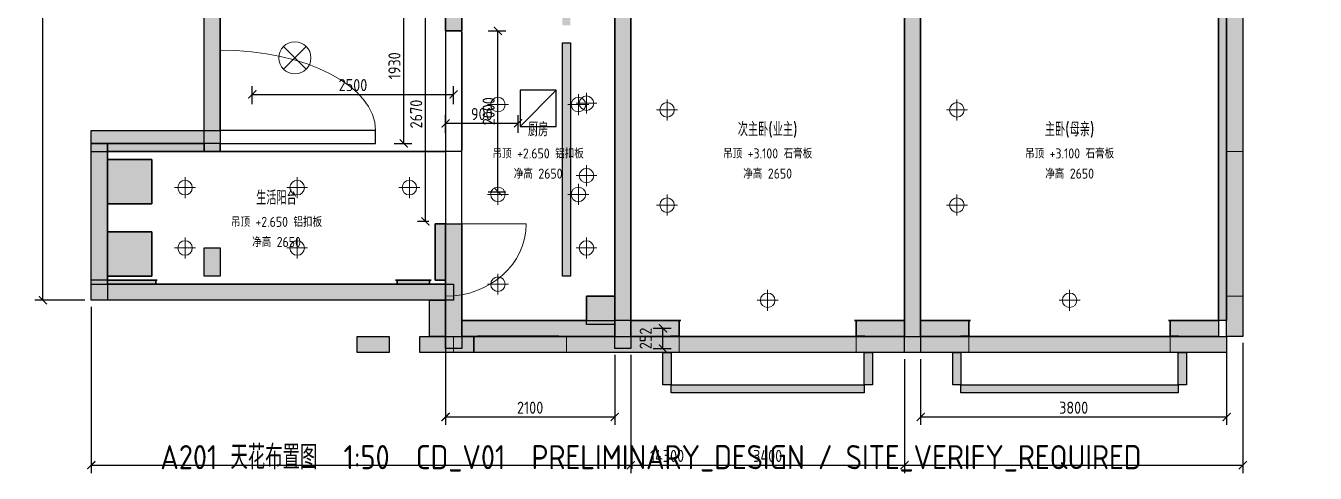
# Model space of a CAD drawing. Header units: millimetres. Extents: x 487 to 26400, y -9950 to 14953.
# Drawn here: x 487 to 16500, y -1700 to 3863 of the extents above; entities that cross this region are included whole.
import ezdxf
from ezdxf.enums import TextEntityAlignment as Align

# ---------------------------------------------------------------- set-up
doc = ezdxf.new("R2010")
doc.units = ezdxf.units.MM
for name, color, linetype, lineweight in [('A-CEIL-ACCESS', 5, 'Continuous', 25), ('A-CEIL-ZONE', 7, 'Continuous', 25), ('A-CONFLICT', 8, 'Continuous', 25), ('A-DESIGN', 8, 'Continuous', 25), ('A-DIMS', 3, 'Continuous', 13), ('A-DOOR', 8, 'Continuous', 18), ('A-FLOR-LEVL', 7, 'Continuous', 18), ('A-LITE-BASE', 2, 'Continuous', 18), ('A-LITE-TASK', 30, 'Continuous', 18), ('A-NOTE', 7, 'Continuous', 18), ('A-REVIEW', 8, 'Continuous', 25), ('A-WALL', 8, 'Continuous', 25), ('A-WALL-FILL', 253, 'Continuous', 25), ('A-WINDOW', 8, 'Continuous', 18)]:
    doc.layers.add(name, color=color, linetype=linetype, lineweight=lineweight)
doc.styles.get("Standard").update_dxf_attribs({"font": 'gbenor.shx', "bigfont": 'gbcbig.shx'})
doc.dimstyles.new('CD50', dxfattribs={"dimtxt": 150, "dimasz": 100, "dimexe": 100, "dimexo": 80, "dimgap": 40, "dimtad": 1, "dimdec": 0, "dimtxsty": 'Standard', "dimblk": 'ARCHTICK', "dimcen": 2.5, "dimclrd": 3, "dimclre": 3, "dimclrt": 3, "dimazin": 3, "dimtfac": 1, "dimtmove": 0, "dimatfit": 3})

# ---------------------------------------------------------------- blocks, each defined once
blk = doc.blocks.new('SYM-DOOR-LEAF')
at = {"layer": 'A-DOOR'}
blk.add_line((0, 0), (0, 1000), dxfattribs=at)
blk.add_arc((0, 0), 1000, 0, 90, dxfattribs=at)
blk.add_attdef('SRC_ID', (0, -200), '', height=150)
blk = doc.blocks.new('_ARCHTICK')
at = {"color": 0, "linetype": 'BYBLOCK', "const_width": 0.15}
blk.add_lwpolyline([(-0.5, -0.5), (0.5, 0.5)], dxfattribs=at)

msp = doc.modelspace()

# ---------------------------------------------------------------- hatches: boundary and pattern name
at = {"layer": 'A-WALL-FILL'}
h = msp.add_hatch(color=256, dxfattribs=at)
h.dxf.hatch_style = 1
h.paths.add_polyline_path([(15400, 0), (15400, 200.2), (15299.9, 200.2), (15299.9, 1721.7), (15299.9, 4450), (12901, 4450), (12900, 4450), (12900, 4630), (12900, 4650), (12900, 4749), (12900, 4750), (13100, 4750), (13100, 4749), (13100, 4700.2), (14042.8, 4700.2), (15299.9, 4700.2), (15299.9, 4650), (15499.9, 4650), (15499.9, 4700.2), (15747.6, 4700.2), (16199.9, 4700.2), (16199.9, 5172.5), (16199.9, 6300), (13350, 6300), (13350, 6500), (13350, 6600.2), (14428.5, 6600.2), (16199.9, 6600.2), (16199.9, 8121.7), (16199.9, 10700), (15600, 10700), (15600, 10900), (16300, 10900), (16500, 10900), (16500, 10801), (16500, 10700), (16500, 7799), (16500, 6401), (16500, 4650), (16500, 4499), (16500, 4450), (16500, 4400), (16300, 4400), (16300, 4450), (15600, 4450), (15600, 2301), (15600, 499), (15600, 0)])
h.paths.add_polyline_path([(16199.9, 6600.2), (16199.9, 6514.5), (16199.9, 6500), (16300, 6500), (16300, 6600.2)])
h = msp.add_hatch(color=256, dxfattribs=at)
h.dxf.hatch_style = 1
h.paths.add_polyline_path([(5499.9, 450), (2801, 450), (1500, 450), (1399, 450), (1300, 450), (1300, 650), (1300, 700.2), (1299.9, 700.2), (1299.9, 704.8), (1299.9, 705), (1299.9, 2300.2), (1300, 2300.2), (1300, 2400), (1300, 2560), (2700, 2560), (2700, 5399), (2700, 5400), (2900, 5400), (2900, 5399), (2900, 2810), (2900, 2560), (2900, 2400), (2900, 2300), (2700, 2300), (2700, 2400), (2699.9, 2400), (2699.9, 2300.2), (2124.9, 2300.2), (1500, 2300.2), (1500, 2200), (2050, 2200), (2050, 1650), (1500, 1650), (1500, 1300), (2050, 1300), (2050, 750), (1500, 750), (1500, 700.1), (1500.1, 700.1), (1772.8, 700.1), (2100.1, 700.1), (2100.1, 650), (2801, 650), (5099.9, 650), (5099.9, 700.1), (5281.8, 700.1), (5500.1, 700.1), (5500.1, 650), (5700, 650), (5700, 700.2), (5572.4, 700.2), (5572.4, 1130.3), (5572.4, 1400), (5700, 1400), (5900, 1400), (5900, 1399), (5900, 200.2), (6680.3, 200.2), (7449.9, 200.2), (7449.9, 293.9), (7449.9, 500.2), (7593.6, 500.2), (7799.9, 500.2), (7799.9, 1721.7), (7799.9, 4450), (7250, 4450), (7250, 3870), (7150, 3870), (7150, 4450), (5900, 4450), (5900, 3800), (5700, 3800), (5700, 4450), (5700, 4499.9), (5699.9, 4499.9), (5650, 4499.9), (5649.9, 4499.9), (5649.9, 4529.9), (5649.9, 4715.1), (5650, 4715.1), (5650, 5950), (5750, 5950), (5750, 4715.1), (5900.1, 4715.1), (5900.1, 4700.1), (5900.1, 4700), (7150, 4700), (7150, 7800), (7400, 7800), (7400, 4700), (7800, 4700), (7800, 5000), (7900, 5000), (7900, 4700), (8236, 4700), (8236, 4624.4), (8249.2, 4597.7), (8250, 4596.1), (8250, 4519.2), (8236, 4518.6), (8236, 4450), (8000, 4450), (8000, 200.2), (8212.2, 200.2), (8599.9, 200.2), (8599.9, 71), (8599.9, 25.8), (8599.9, 5), (8508.4, 5), (8495, 5), (8495, 4.4), (8495, 0.2), (8442.3, 0.2), (8387.6, 0.2), (8000, 0.2), (8000, 0), (8599, 0), (10801, 0), (11400, 0), (11400, 4450), (9001, 4450), (9000, 4450), (9000, 4500), (9000, 4650), (9000, 4900), (8950, 4900), (8950, 6300), (9049.9, 6300), (9049.9, 6450.2), (9050, 6450.2), (9050, 6500), (9059, 6500), (9059, 6507.2), (9123.3, 6507.2), (9199.9, 6507.2), (9199.9, 6514.5), (9199.9, 6600.2), (10142.8, 6600.2), (11399.9, 6600.2), (11399.9, 6535.9), (11399.9, 6500), (11400, 6500), (11599.9, 6500), (11599.9, 6600.2), (11749.9, 6600.2), (11949.9, 6600.2), (11949.9, 6600.1), (12650, 6600.1), (12650, 6399.9), (12100, 6399.9), (12100, 6300), (11600, 6300), (11600, 4900), (11600, 4200), (11600, 200.2), (11812.2, 200.2), (12199.9, 200.2), (12199.9, 71), (12199.9, 25.8), (12199.9, 5), (12108.4, 5), (12095, 5), (12095, 4.4), (12095, 0.2), (12042.3, 0.2), (11987.6, 0.2), (11600, 0.2), (11600, 0), (12199, 0), (14701, 0), (15400, 0), (15400, -200), (14899.9, -200), (14899.9, -212.1), (14899.9, -599.8), (14864.5, -599.8), (14799.9, -599.8), (14799.9, -247), (14799.9, -205), (14800.6, -205), (14805, -205), (14805, -200), (14701, -200), (12199, -200), (12095, -200), (12095, -205), (12095.6, -205), (12099.9, -205), (12099.9, -440.5), (12099.9, -599.8), (12064.5, -599.8), (11999.9, -599.8), (11999.9, -387.5), (11999.9, -200), (11600, -200), (11400, -200), (10999.9, -200), (10999.9, -212.1), (10999.9, -599.8), (10964.5, -599.8), (10899.9, -599.8), (10899.9, -247), (10899.9, -205), (10900.6, -205), (10905, -205), (10905, -200), (10801, -200), (8599, -200), (8495, -200), (8495, -205), (8495.6, -205), (8499.9, -205), (8499.9, -440.5), (8499.9, -599.8), (8464.5, -599.8), (8399.9, -599.8), (8399.9, -387.5), (8399.9, -200), (7201, -200), (6050, -200), (5380, -200), (5380, 0), (5700, 0), (5700, 0.2), (5499.9, 0.2)])
h.paths.add_polyline_path([(9209, 4810.2), (9209, 4793), (9209, 4750.2), (9209, 4693), (9209, 4650), (9988.1, 4650), (9988.1, 4693), (10326.6, 4693), (10777.9, 4693), (10777.9, 4735.9), (10777.9, 4793), (10439.4, 4793), (9988.1, 4793), (9988.1, 4805.9), (9988.1, 4823.1), (10326.6, 4823.1), (10777.9, 4823.1), (10791.6, 4823.1), (10809.9, 4823.1), (11062.8, 4823.1), (11300, 4823.1), (11300, 6300), (11241, 6300), (10499, 6300), (9209, 6300), (9209, 5785.4), (9209, 4823.1)])
h.paths.add_polyline_path([(9059, 4650), (9059, 5230.2), (9050, 5230.2), (9050, 4650)])
h.paths.add_polyline_path([(7800, 200.2), (7799.9, 200.2), (7799.9, 150.2), (7799.9, 118.1), (7799.9, 0.2), (7312, 0.2), (7105, 0.2), (7105, 1.9), (7105, 5), (6457.6, 5), (6095, 5), (6095, 3.3), (6095, 0.2), (5993.4, 0.2), (5900, 0.2), (5900, 0), (6050, 0), (7201, 0), (7800, 0)])
h = msp.add_hatch(color=256, dxfattribs=at)
h.dxf.hatch_style = 1
h.paths.add_polyline_path([(7150, 3650), (7250, 3650), (7250, 750), (7150, 750)])
h = msp.add_hatch(color=256, dxfattribs=at)
h.dxf.hatch_style = 1
h.paths.add_polyline_path([(2900, 1100), (2900, 750), (2700, 750), (2700, 1100)])
h = msp.add_hatch(color=256, dxfattribs=at)
h.dxf.hatch_style = 1
h.paths.add_polyline_path([(10957.6, 0.2), (10905, 0.2), (10905, 0.8), (10905, 5), (10891.5, 5), (10799.9, 5), (10799.9, 25.8), (10799.9, 71), (10799.9, 200.2), (11012.2, 200.2), (11399.9, 200.2), (11399.9, 129.4), (11399.9, 0.2), (11012.2, 0.2)])
h = msp.add_hatch(color=256, dxfattribs=at)
h.dxf.hatch_style = 1
h.paths.add_polyline_path([(15299.9, 200.2), (15299.9, 129.4), (15299.9, 0.2), (14912.2, 0.2), (14857.6, 0.2), (14805, 0.2), (14805, 0.8), (14805, 5), (14791.5, 5), (14699.9, 5), (14699.9, 25.8), (14699.9, 71), (14699.9, 200.2), (14912.2, 200.2)])
h = msp.add_hatch(color=256, dxfattribs=at)
h.dxf.hatch_style = 1
h.paths.add_polyline_path([(5000, 0), (5000, -200), (4600, -200), (4600, 0)])
h = msp.add_hatch(color=256, dxfattribs=at)
h.dxf.hatch_style = 1
h.paths.add_polyline_path([(8499.9, -599.8), (9349.1, -599.8), (10899.9, -599.8), (10899.9, -635.2), (10899.9, -699.8), (10050.7, -699.8), (8499.9, -699.8), (8499.9, -664.4)])
h = msp.add_hatch(color=256, dxfattribs=at)
h.dxf.hatch_style = 1
h.paths.add_polyline_path([(12099.9, -599.8), (13055.3, -599.8), (14799.9, -599.8), (14799.9, -635.2), (14799.9, -699.8), (13844.5, -699.8), (12099.9, -699.8), (12099.9, -664.4)])

# ---------------------------------------------------------------- linework, layer by layer
at = {"layer": 'A-CEIL-ACCESS'}
msp.add_line((6625, 2610), (7075, 3060), dxfattribs=at)
msp.add_lwpolyline([(6625, 2610), (7075, 2610), (7075, 3060), (6625, 3060)], close=True, dxfattribs=at)
at = {"layer": 'A-CEIL-ZONE'}
for points in [[(5700, 4479.9), (5700, 3800.3), (5700, 3800.3), (5700, 3800), (5700.3, 3800), (5700.3, 3800), (5880, 3800), (5881.9, 3799.9), (5883.9, 3799.6), (5885.8, 3799.1), (5887.6, 3798.5), (5889.4, 3797.6), (5891.1, 3796.6), (5892.7, 3795.5), (5894.1, 3794.1), (5895.4, 3792.7), (5896.6, 3791.1), (5897.6, 3789.4), (5898.5, 3787.7), (5899.1, 3785.8), (5899.6, 3783.9), (5899.9, 3782), (5900, 3780), (5900, 2320), (5899.9, 2318), (5899.6, 2316.1), (5899.1, 2314.2), (5898.5, 2312.3), (5897.6, 2310.6), (5896.6, 2308.9), (5895.5, 2307.3), (5894.1, 2305.9), (5892.7, 2304.5), (5891.1, 2303.4), (5889.4, 2302.4), (5887.7, 2301.5), (5885.8, 2300.9), (5883.9, 2300.4), (5882, 2300.1), (5880, 2300), (2920, 2300), (2918, 2300.1), (2916.1, 2300.4), (2914.2, 2300.9), (2912.3, 2301.5), (2910.6, 2302.4), (2908.9, 2303.4), (2907.3, 2304.5), (2905.9, 2305.9), (2904.5, 2307.3), (2903.4, 2308.9), (2902.4, 2310.6), (2901.5, 2312.3), (2900.9, 2314.2), (2900.4, 2316.1), (2900.1, 2318), (2900, 2320), (2900, 2380), (2900.1, 2382), (2900.4, 2383.9), (2900.9, 2385.8), (2901.5, 2387.7), (2902.4, 2389.4), (2903.4, 2391.1), (2904.5, 2392.7), (2905.9, 2394.1), (2907.3, 2395.5), (2908.9, 2396.6), (2910.6, 2397.6), (2912.3, 2398.5), (2914.2, 2399.1), (2916.1, 2399.6), (2918, 2399.9), (2920, 2400), (4829.7, 2400), (4829.7, 2400), (4830, 2400), (4830, 2400.3), (4830, 2400.3), (4830, 2559.7), (4830, 2559.7), (4830, 2560), (4829.7, 2560), (4829.7, 2560), (2920, 2560), (2918, 2560.1), (2916.1, 2560.4), (2914.2, 2560.9), (2912.3, 2561.5), (2910.6, 2562.4), (2908.9, 2563.4), (2907.3, 2564.5), (2905.9, 2565.9), (2904.5, 2567.3), (2903.4, 2568.9), (2902.4, 2570.6), (2901.5, 2572.3), (2900.9, 2574.2), (2900.4, 2576.1), (2900.1, 2578), (2900, 2580), (2900, 12980.2)], [(7799.9, 4449), (7799.9, 501.2), (7799.9, 501.1), (7799.9, 501), (7799.9, 500.9), (7799.8, 500.8), (7799.8, 500.7), (7799.7, 500.6), (7799.7, 500.6), (7799.6, 500.5), (7799.5, 500.4), (7799.5, 500.4), (7799.4, 500.3), (7799.3, 500.3), (7799.2, 500.2), (7799.1, 500.2), (7799, 500.2), (7798.9, 500.2), (7449.9, 500.2), (7449.9, 500.2), (7449.9, 500.2), (7449.9, 201.2), (7449.9, 201.1), (7449.9, 201), (7449.9, 200.9), (7449.8, 200.8), (7449.8, 200.7), (7449.7, 200.6), (7449.7, 200.6), (7449.6, 200.5), (7449.5, 200.4), (7449.5, 200.4), (7449.4, 200.3), (7449.3, 200.3), (7449.2, 200.2), (7449.1, 200.2), (7449, 200.2), (7448.9, 200.2), (5901, 200.2), (5900.9, 200.2), (5900.8, 200.2), (5900.7, 200.2), (5900.6, 200.3), (5900.5, 200.3), (5900.4, 200.4), (5900.4, 200.4), (5900.3, 200.5), (5900.2, 200.6), (5900.2, 200.6), (5900.1, 200.7), (5900.1, 200.8), (5900, 200.9), (5900, 201), (5900, 201.1), (5900, 201.2), (5900, 2300), (5900, 3800), (5900, 4449)], [(11400, 4449), (11400, 201.2), (11400, 201.1), (11400, 201), (11400, 200.9), (11399.9, 200.8), (11399.9, 200.7), (11399.8, 200.6), (11399.8, 200.6), (11399.7, 200.5), (11399.6, 200.4), (11399.6, 200.4), (11399.5, 200.3), (11399.4, 200.3), (11399.3, 200.2), (11399.2, 200.2), (11399.1, 200.2), (11399, 200.2), (10799.9, 200.2), (10799.9, 200.2), (10799.9, 200.2), (10799.9, 200), (10779.9, 200), (10781.9, 199.9), (10783.8, 199.6), (10785.7, 199.1), (10787.6, 198.5), (10789.3, 197.6), (10791, 196.6), (10792.6, 195.5), (10794, 194.1), (10795.4, 192.7), (10796.5, 191.1), (10797.5, 189.4), (10798.4, 187.7), (10799, 185.8), (10799.5, 183.9), (10799.8, 182), (10799.9, 180), (10799.9, 20), (10799.8, 18), (10799.5, 16.1), (10799, 14.2), (10798.4, 12.3), (10797.5, 10.6), (10796.5, 8.9), (10795.4, 7.3), (10794, 5.9), (10792.6, 4.5), (10791, 3.4), (10789.3, 2.4), (10787.6, 1.5), (10785.7, 0.9), (10783.8, 0.4), (10781.9, 0.1), (10779.9, 0), (8619.9, 0), (8617.9, 0.1), (8616, 0.4), (8614.1, 0.9), (8612.2, 1.5), (8610.5, 2.4), (8608.8, 3.4), (8607.2, 4.5), (8605.8, 5.9), (8604.4, 7.3), (8603.3, 8.9), (8602.3, 10.6), (8601.4, 12.3), (8600.8, 14.2), (8600.3, 16.1), (8600, 18), (8599.9, 20), (8599.9, 180), (8600, 182), (8600.3, 183.9), (8600.8, 185.8), (8601.4, 187.7), (8602.3, 189.4), (8603.3, 191.1), (8604.4, 192.7), (8605.8, 194.1), (8607.2, 195.5), (8608.8, 196.6), (8610.5, 197.6), (8612.2, 198.5), (8614.1, 199.1), (8616, 199.6), (8617.9, 199.9), (8619.9, 200), (8599.9, 200), (8599.9, 200.2), (8599.9, 200.2), (8599.9, 200.2), (8001, 200.2), (8000.9, 200.2), (8000.8, 200.2), (8000.7, 200.2), (8000.6, 200.3), (8000.5, 200.3), (8000.4, 200.4), (8000.4, 200.4), (8000.3, 200.5), (8000.2, 200.6), (8000.2, 200.6), (8000.1, 200.7), (8000.1, 200.8), (8000, 200.9), (8000, 201), (8000, 201.1), (8000, 201.2), (8000, 4449)], [(15299.9, 4449), (15299.9, 201.2), (15299.9, 201.1), (15299.9, 201), (15299.9, 200.9), (15299.8, 200.8), (15299.8, 200.7), (15299.7, 200.6), (15299.7, 200.6), (15299.6, 200.5), (15299.5, 200.4), (15299.5, 200.4), (15299.4, 200.3), (15299.3, 200.3), (15299.2, 200.2), (15299.1, 200.2), (15299, 200.2), (15298.9, 200.2), (14699.9, 200.2), (14699.9, 200.2), (14699.9, 200.2), (14699.9, 200), (14679.9, 200), (14681.9, 199.9), (14683.8, 199.6), (14685.7, 199.1), (14687.6, 198.5), (14689.3, 197.6), (14691, 196.6), (14692.6, 195.5), (14694, 194.1), (14695.4, 192.7), (14696.5, 191.1), (14697.5, 189.4), (14698.4, 187.7), (14699, 185.8), (14699.5, 183.9), (14699.8, 182), (14699.9, 180), (14699.9, 20), (14699.8, 18), (14699.5, 16.1), (14699, 14.2), (14698.4, 12.3), (14697.5, 10.6), (14696.5, 8.9), (14695.4, 7.3), (14694, 5.9), (14692.6, 4.5), (14691, 3.4), (14689.3, 2.4), (14687.6, 1.5), (14685.7, 0.9), (14683.8, 0.4), (14681.9, 0.1), (14679.9, 0), (12219.9, 0), (12217.9, 0.1), (12216, 0.4), (12214.1, 0.9), (12212.2, 1.5), (12210.5, 2.4), (12208.8, 3.4), (12207.2, 4.5), (12205.8, 5.9), (12204.4, 7.3), (12203.3, 8.9), (12202.3, 10.6), (12201.4, 12.3), (12200.8, 14.2), (12200.3, 16.1), (12200, 18), (12199.9, 20), (12199.9, 180), (12200, 182), (12200.3, 183.9), (12200.8, 185.8), (12201.4, 187.7), (12202.3, 189.4), (12203.3, 191.1), (12204.4, 192.7), (12205.8, 194.1), (12207.2, 195.5), (12208.8, 196.6), (12210.5, 197.6), (12212.2, 198.5), (12214.1, 199.1), (12216, 199.6), (12217.9, 199.9), (12219.9, 200), (12199.9, 200), (12199.9, 200.2), (12199.9, 200.2), (12199.9, 200.2), (11601, 200.2), (11600.9, 200.2), (11600.8, 200.2), (11600.7, 200.2), (11600.6, 200.3), (11600.5, 200.3), (11600.4, 200.4), (11600.4, 200.4), (11600.3, 200.5), (11600.2, 200.6), (11600.2, 200.6), (11600.1, 200.7), (11600.1, 200.8), (11600, 200.9), (11600, 201), (11600, 201.1), (11600, 201.2), (11600, 4449)]]:
    msp.add_lwpolyline(points, dxfattribs=at)
msp.add_lwpolyline([(2116.2, 650.4), (2114.3, 650.9), (2112.4, 651.5), (2110.7, 652.4), (2109, 653.4), (2107.4, 654.5), (2106, 655.9), (2104.6, 657.3), (2103.5, 658.9), (2102.5, 660.6), (2101.6, 662.3), (2101, 664.2), (2100.5, 666.1), (2100.2, 668), (2100.1, 670), (2100.1, 680), (2100.2, 682), (2100.5, 683.9), (2101, 685.8), (2101.6, 687.7), (2102.5, 689.4), (2103.5, 691.1), (2104.6, 692.7), (2106, 694.1), (2107.4, 695.5), (2109, 696.6), (2110.7, 697.6), (2112.4, 698.5), (2114.3, 699.1), (2116.2, 699.6), (2118.1, 699.9), (2120.1, 700), (2100.1, 700), (2100.1, 700.1), (2100.1, 700.1), (2100.1, 700.1), (1501, 700.1), (1500.9, 700.1), (1500.8, 700.1), (1500.7, 700.1), (1500.6, 700.2), (1500.5, 700.2), (1500.4, 700.3), (1500.4, 700.3), (1500.3, 700.4), (1500.2, 700.5), (1500.2, 700.5), (1500.1, 700.6), (1500.1, 700.7), (1500, 700.8), (1500, 700.9), (1500, 701), (1500, 701.1), (1500, 749), (1500, 749.1), (1500, 749.2), (1500, 749.3), (1500.1, 749.4), (1500.1, 749.5), (1500.2, 749.6), (1500.2, 749.6), (1500.3, 749.7), (1500.4, 749.8), (1500.4, 749.8), (1500.5, 749.9), (1500.6, 749.9), (1500.7, 750), (1500.8, 750), (1500.9, 750), (1501, 750), (2050, 750), (2050, 750), (2050, 750), (2050, 1300), (2050, 1300), (2050, 1300), (1501, 1300), (1500.9, 1300), (1500.8, 1300), (1500.7, 1300), (1500.6, 1300.1), (1500.5, 1300.1), (1500.4, 1300.2), (1500.4, 1300.2), (1500.3, 1300.3), (1500.2, 1300.4), (1500.2, 1300.4), (1500.1, 1300.5), (1500.1, 1300.6), (1500, 1300.7), (1500, 1300.8), (1500, 1300.9), (1500, 1301), (1500, 1649), (1500, 1649.1), (1500, 1649.2), (1500, 1649.3), (1500.1, 1649.4), (1500.1, 1649.5), (1500.2, 1649.6), (1500.2, 1649.6), (1500.3, 1649.7), (1500.4, 1649.8), (1500.4, 1649.8), (1500.5, 1649.9), (1500.6, 1649.9), (1500.7, 1650), (1500.8, 1650), (1500.9, 1650), (1501, 1650), (2050, 1650), (2050, 1650), (2050, 1650), (2050, 2200), (2050, 2200), (2050, 2200), (1501, 2200), (1500.9, 2200), (1500.8, 2200), (1500.7, 2200), (1500.6, 2200.1), (1500.5, 2200.1), (1500.4, 2200.2), (1500.4, 2200.2), (1500.3, 2200.3), (1500.2, 2200.4), (1500.2, 2200.4), (1500.1, 2200.5), (1500.1, 2200.6), (1500, 2200.7), (1500, 2200.8), (1500, 2200.9), (1500, 2201), (1500, 2299.2), (1500, 2299.3), (1500, 2299.4), (1500, 2299.5), (1500.1, 2299.6), (1500.1, 2299.7), (1500.2, 2299.8), (1500.2, 2299.8), (1500.3, 2299.9), (1500.4, 2300), (1500.4, 2300), (2700, 2300), (2900, 2300), (5700, 2300), (5700, 2300), (5700, 1401), (5700, 1400.9), (5700, 1400.8), (5700, 1400.7), (5699.9, 1400.6), (5699.9, 1400.5), (5699.8, 1400.4), (5699.8, 1400.4), (5699.7, 1400.3), (5699.6, 1400.2), (5699.6, 1400.2), (5699.5, 1400.1), (5699.4, 1400.1), (5699.3, 1400), (5699.2, 1400), (5699.1, 1400), (5699, 1400), (5572.4, 1400), (5572.4, 1400), (5572.4, 1400), (5572.4, 700.2), (5572.4, 700.2), (5572.4, 700.2), (5699, 700.2), (5699.1, 700.2), (5699.2, 700.2), (5699.3, 700.2), (5699.4, 700.1), (5699.5, 700.1), (5699.6, 700), (5699.6, 700), (5680, 700), (5682, 699.9), (5683.9, 699.6), (5685.8, 699.1), (5687.7, 698.5), (5689.4, 697.6), (5691.1, 696.6), (5692.7, 695.5), (5694.1, 694.1), (5695.5, 692.7), (5696.6, 691.1), (5697.6, 689.4), (5698.5, 687.7), (5699.1, 685.8), (5699.6, 683.9), (5699.9, 682), (5700, 680), (5700, 670), (5699.9, 668), (5699.6, 666.1), (5699.1, 664.2), (5698.5, 662.3), (5697.6, 660.6), (5696.6, 658.9), (5695.5, 657.3), (5694.1, 655.9), (5692.7, 654.5), (5691.1, 653.4), (5689.4, 652.4), (5687.7, 651.5), (5685.8, 650.9), (5683.9, 650.4), (5682, 650.1), (5680, 650), (5520.1, 650), (5518.1, 650.1), (5516.2, 650.4), (5514.3, 650.9), (5512.4, 651.5), (5510.7, 652.4), (5509, 653.4), (5507.4, 654.5), (5506, 655.9), (5504.6, 657.3), (5503.5, 658.9), (5502.5, 660.6), (5501.6, 662.3), (5501, 664.2), (5500.5, 666.1), (5500.2, 668), (5500.1, 670), (5500.1, 680), (5500.2, 682), (5500.5, 683.9), (5501, 685.8), (5501.6, 687.7), (5502.5, 689.4), (5503.5, 691.1), (5504.6, 692.7), (5506, 694.1), (5507.4, 695.5), (5509, 696.6), (5510.7, 697.6), (5512.4, 698.5), (5514.3, 699.1), (5516.2, 699.6), (5518.1, 699.9), (5520.1, 700), (5500.1, 700), (5500.1, 700.1), (5500.1, 700.1), (5500.1, 700.1), (5099.9, 700.1), (5099.9, 700.1), (5099.9, 700.1), (5099.9, 700), (5079.9, 700), (5081.9, 699.9), (5083.8, 699.6), (5085.7, 699.1), (5087.6, 698.5), (5089.3, 697.6), (5091, 696.6), (5092.6, 695.5), (5094, 694.1), (5095.4, 692.7), (5096.5, 691.1), (5097.5, 689.4), (5098.4, 687.7), (5099, 685.8), (5099.5, 683.9), (5099.8, 682), (5099.9, 680), (5099.9, 670), (5099.8, 668.1), (5099.5, 666.1), (5099, 664.2), (5098.4, 662.4), (5097.5, 660.6), (5096.5, 658.9), (5095.4, 657.4), (5094, 655.9), (5092.6, 654.6), (5091, 653.4), (5089.3, 652.4), (5087.6, 651.6), (5085.7, 650.9), (5083.8, 650.4), (5081.9, 650.1), (5079.9, 650), (2120.1, 650), (2118.1, 650.1)], close=True, dxfattribs=at)
at = {"layer": 'A-CONFLICT'}
for points in [[(7799.9, 200.2), (7799.9, 1721.7), (7799.9, 4500.2), (7870.7, 4500.2), (7999.9, 4500.2), (7999.9, 2978.7), (7999.9, 200.2), (7929.1, 200.2)], [(1499.9, 700.2), (1299.9, 700.2), (1299.9, 704.8), (1299.9, 705), (1299.9, 2300.2), (1499.9, 2300.2), (1499.9, 705)]]:
    msp.add_lwpolyline(points, close=True, dxfattribs=at)
at = {"layer": 'A-DESIGN'}
for points in [[(5572.4, 700.2), (5572.4, 1130.3), (5572.4, 1400), (5700, 1400), (5700, 1399), (5700, 700.2), (5572.4, 700.2)], [(2100.1, 650), (1500, 650), (1500, 700.1), (1500.1, 700.1), (1772.8, 700.1), (2100.1, 700.1), (2100.1, 650)], [(5500.1, 650), (5099.9, 650), (5099.9, 700.1), (5281.8, 700.1), (5500.1, 700.1), (5500.1, 650)], [(7449.9, 150.2), (7449.9, 293.9), (7449.9, 500.2), (7593.6, 500.2), (7799.9, 500.2), (7799.9, 356.4), (7799.9, 150.2), (7656.1, 150.2)], [(8399.9, -387.5), (8399.9, -200), (8495, -200), (8495, -205), (8495.6, -205), (8499.9, -205), (8499.9, -440.5), (8499.9, -599.8), (8464.5, -599.8), (8399.9, -599.8), (8399.9, -387.5)], [(10899.9, -205), (10900.6, -205), (10905, -205), (10905, -200), (10999.9, -200), (10999.9, -212.1), (10999.9, -599.8), (10964.5, -599.8), (10899.9, -599.8), (10899.9, -247), (10899.9, -205)], [(11999.9, -387.5), (11999.9, -200), (12095, -200), (12095, -205), (12095.6, -205), (12099.9, -205), (12099.9, -440.5), (12099.9, -599.8), (12064.5, -599.8), (11999.9, -599.8), (11999.9, -387.5)], [(14799.9, -205), (14800.6, -205), (14805, -205), (14805, -200), (14899.9, -200), (14899.9, -212.1), (14899.9, -599.8), (14864.5, -599.8), (14799.9, -599.8), (14799.9, -247), (14799.9, -205)], [(8499.9, -699.8), (8499.9, -664.4), (8499.9, -599.8), (9349.1, -599.8), (10899.9, -599.8), (10899.9, -635.2), (10899.9, -699.8), (10050.7, -699.8)], [(12099.9, -699.8), (12099.9, -664.4), (12099.9, -599.8), (13055.3, -599.8), (14799.9, -599.8), (14799.9, -635.2), (14799.9, -699.8), (13844.5, -699.8)]]:
    msp.add_lwpolyline(points, close=True, dxfattribs=at)
at = {"layer": 'A-DOOR'}
for points in [[(2900, 2400), (4830, 2400), (4830, 2560), (2900, 2560)], [(5700, 1400), (5900, 1400), (5900, 2300), (5700, 2300)]]:
    msp.add_lwpolyline(points, close=True, dxfattribs=at)
at = {"layer": 'A-LITE-BASE'}
for p, q in [((6220, 2883), (6480, 2883)), ((6350, 2753), (6350, 3013)), ((7220, 2883), (7480, 2883)), ((7320, 2900), (7580, 2900)), ((7350, 2753), (7350, 3013)), ((7450, 2770), (7450, 3030)), ((8450, 2687), (8450, 2947)), ((12050, 2687), (12050, 2947)), ((8320, 2817), (8580, 2817)), ((11920, 2817), (12180, 2817)), ((7450, 1870), (7450, 2130)), ((2464, 1720), (2464, 1980)), ((3857, 1720), (3857, 1980)), ((5250, 1720), (5250, 1980)), ((7320, 2000), (7580, 2000)), ((2334, 1850), (2594, 1850)), ((3727, 1850), (3987, 1850)), ((5120, 1850), (5380, 1850)), ((6220, 1767), (6480, 1767)), ((6350, 1637), (6350, 1897)), ((7220, 1767), (7480, 1767)), ((7350, 1637), (7350, 1897)), ((8450, 1503), (8450, 1763)), ((12050, 1503), (12050, 1763)), ((8320, 1633), (8580, 1633)), ((11920, 1633), (12180, 1633)), ((2464, 970), (2464, 1230)), ((3857, 970), (3857, 1230)), ((7450, 970), (7450, 1230)), ((2334, 1100), (2594, 1100)), ((3727, 1100), (3987, 1100)), ((7320, 1100), (7580, 1100)), ((6220, 650), (6480, 650)), ((6350, 520), (6350, 780)), ((9700, 320), (9700, 580)), ((13450, 320), (13450, 580)), ((9570, 450), (9830, 450)), ((13320, 450), (13580, 450))]:
    msp.add_line(p, q, dxfattribs=at)
for centre in [(6350, 2883), (7350, 2883), (7450, 2900), (8450, 2817), (12050, 2817), (7450, 2000), (2464, 1850), (3857, 1850), (5250, 1850), (6350, 1767), (7350, 1767), (8450, 1633), (12050, 1633), (2464, 1100), (3857, 1100), (7450, 1100), (6350, 650), (9700, 450), (13450, 450)]:
    msp.add_circle(centre, 90, dxfattribs=at)
at = {"layer": 'A-LITE-TASK'}
for p, q in [((3688, 3324), (3968, 3604)), ((3688, 3604), (3968, 3324))]:
    msp.add_line(p, q, dxfattribs=at)
msp.add_circle((3828, 3464), 200, dxfattribs=at)
at = {"layer": 'A-REVIEW'}
for points in [[(15299.9, 1721.7), (15299.9, 4450), (15400, 4450), (15400, 2301), (15400, 499), (15400, 200.2), (15299.9, 200.2), (15299.9, 1721.7)], [(2699.9, 2300.2), (2124.9, 2300.2), (1500, 2300.2), (1500, 2400), (2699.9, 2400), (2699.9, 2300.2)], [(5499.9, 0.2), (5499.9, 450), (5700, 450), (5700, 0.2), (5499.9, 0.2)], [(5899.9, 0.2), (5899.9, 82.3), (5899.9, 200.2), (6680.3, 200.2), (7799.9, 200.2), (7799.9, 118.1), (7799.9, 0.2), (7312, 0.2), (7105, 0.2), (7105, 1.9), (7105, 5), (6457.6, 5), (6095, 5), (6095, 3.3), (6095, 0.2), (5993.4, 0.2)], [(7999.9, 0.2), (7999.9, 71), (7999.9, 200.2), (8212.2, 200.2), (8599.9, 200.2), (8599.9, 71), (8599.9, 25.8), (8599.9, 5), (8508.4, 5), (8495, 5), (8495, 4.4), (8495, 0.2), (8442.3, 0.2), (8387.6, 0.2)], [(10799.9, 71), (10799.9, 200.2), (11012.2, 200.2), (11399.9, 200.2), (11399.9, 129.4), (11399.9, 0.2), (11012.2, 0.2), (10957.6, 0.2), (10905, 0.2), (10905, 0.8), (10905, 5), (10891.5, 5), (10799.9, 5), (10799.9, 25.8)], [(11599.9, 0.2), (11599.9, 71), (11599.9, 200.2), (11812.2, 200.2), (12199.9, 200.2), (12199.9, 71), (12199.9, 25.8), (12199.9, 5), (12108.4, 5), (12095, 5), (12095, 4.4), (12095, 0.2), (12042.3, 0.2), (11987.6, 0.2)], [(14699.9, 71), (14699.9, 200.2), (14912.2, 200.2), (15299.9, 200.2), (15299.9, 129.4), (15299.9, 0.2), (14912.2, 0.2), (14857.6, 0.2), (14805, 0.2), (14805, 0.8), (14805, 5), (14791.5, 5), (14699.9, 5), (14699.9, 25.8)]]:
    msp.add_lwpolyline(points, close=True, dxfattribs=at)
at = {"layer": 'A-WALL'}
for points in [[(11400, -200), (11400, 6500), (11600, 6500), (11600, 4900), (11600, 4200), (11600, -200)], [(2900, 2810), (2900, 2300), (2700, 2300), (2700, 5399), (2700, 5400), (2900, 5400), (2900, 5399)], [(5700, 4700), (5900, 4700), (5900, 3800), (5700, 3800)], [(8000, -150), (7800, -150), (7800, 4670), (8000, 4670)], [(15400, 2301), (15400, 4500), (15600, 4500), (15600, 2301), (15600, 499), (15600, 0), (15400, 0), (15400, 499)], [(7250, 750), (7150, 750), (7150, 3650), (7250, 3650)], [(1300, 2560), (2899, 2560), (2900, 2560), (2900, 2400), (2899, 2400), (1300, 2400)], [(1500, 450), (1300, 450), (1300, 2400), (1500, 2400)], [(2050, 1650), (1500, 1650), (1500, 2200), (2050, 2200)], [(2050, 750), (1500, 750), (1500, 1300), (2050, 1300)], [(5900, -150), (5700, -150), (5700, 1399), (5700, 1400), (5900, 1400), (5900, 1399)], [(2900, 750), (2700, 750), (2700, 1100), (2900, 1100)], [(1399, 450), (1300, 450), (1300, 650), (1399, 650), (2801, 650), (5800, 650), (5800, 450), (2801, 450)], [(5000, -200), (4600, -200), (4600, 0), (5000, 0)], [(6050, -200), (5380, -200), (5380, 0), (6050, 0)], [(7201, -200), (6050, -200), (6050, 0), (7201, 0), (8599, 0), (10801, 0), (12199, 0), (14701, 0), (15400, 0), (15400, -200), (14701, -200), (12199, -200), (10801, -200), (8599, -200)]]:
    msp.add_lwpolyline(points, close=True, dxfattribs=at)
at = {"layer": 'A-WINDOW'}
for points in [[(15400, 500), (15600, 500), (15600, 2300), (15400, 2300)], [(5800, -200), (7200, -200), (7200, 0), (5800, 0)], [(8600, -200), (10800, -200), (10800, 0), (8600, 0)], [(12200, -200), (14700, -200), (14700, 0), (12200, 0)]]:
    msp.add_lwpolyline(points, close=True, dxfattribs=at)

# ---------------------------------------------------------------- block references
at = {"layer": 'A-DOOR', "xscale": 1.93}
msp.add_blockref('SYM-DOOR-LEAF', (2900, 2560), dxfattribs=at)
at = {"layer": 'A-DOOR', "xscale": 0.9, "rotation": -90}
msp.add_blockref('SYM-DOOR-LEAF', (5700, 1400), dxfattribs=at)

# ---------------------------------------------------------------- texts
at = {"layer": 'A-FLOR-LEVL'}
for s, height, p in [('厨房', 175, (6849.9, 2575.1)), ('次主卧(业主)', 175, (9700, 2575.1)), ('主卧(母亲)', 175, (13450, 2575.1)), ('吊顶 +2.650 铝扣板', 125, (6849.9, 2275.1)), ('吊顶 +3.100 石膏板', 125, (9700, 2275.1)), ('吊顶 +3.100 石膏板', 125, (13450, 2275.1)), ('净高 2650', 125, (6849.9, 2025.1)), ('净高 2650', 125, (9700, 2025.1)), ('净高 2650', 125, (13450, 2025.1)), ('生活阳台', 175, (3600, 1725)), ('吊顶 +2.650 铝扣板', 125, (3600, 1425)), ('净高 2650', 125, (3600, 1175))]:
    msp.add_text(s, height=height, dxfattribs=at).set_placement(p, align=Align.MIDDLE_CENTER)
at = {"layer": 'A-NOTE'}
msp.add_text('A201 天花布置图  1:50  CD_V01  PRELIMINARY_DESIGN / SITE_VERIFY_REQUIRED', height=300, dxfattribs=at).set_placement((8250, -1500), align=Align.MIDDLE_CENTER)

# ---------------------------------------------------------------- dimensions: what is measured, and where the dimension line sits
at = {"layer": 'A-DIMS'}
for base, p1, p2 in [((700, 450), (1300, 450), (7900, 13600)), ((5180, 2400), (4980, 2400), (4980, 4330)), ((5450, 1430), (5572.4, 1430), (5699.9, 4100.2)), ((6350, 1800), (6150, 1800), (6150, 3800)), ((8399.9, -150), (8199.9, -150), (8199.9, 101.5))]:
    msp.add_linear_dim(base=base, p1=p1, p2=p2, angle=90, dimstyle='CD50', dxfattribs=at).render()
for base, p1, p2 in [((9209, 4800), (9209, 4507.2), (11400, -200)), ((5700, -1000), (5700, 4700), (7800, -150)), ((3300, 3010), (3300, 2810), (5800, 2810)), ((5700, 2650), (5700, 2450), (6600, 2450)), ((1300, -1600), (1300, 450), (15600, 0)), ((11600, -1000), (11600, -200), (15400, 0)), ((8000, -1600), (8000, -150), (11400, -200))]:
    msp.add_linear_dim(base=base, p1=p1, p2=p2, dimstyle='CD50', dxfattribs=at).render()

doc.saveas('drawing.dxf')
